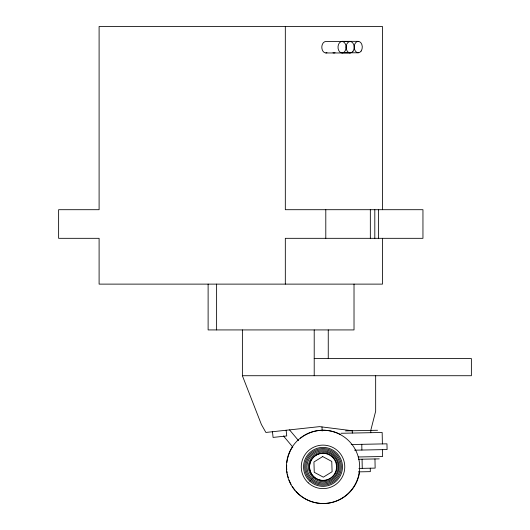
<?xml version="1.0" encoding="UTF-8"?>
<svg xmlns="http://www.w3.org/2000/svg" width="530" height="530" viewBox="0 0 530 530"><rect width="100%" height="100%" fill="white"/><g stroke="black" fill="none" stroke-linecap="round" stroke-linejoin="round"><path stroke-width="0.79" d="M345.487 430.897L377.539 430.267M340.956 433.275L382.163 432.473L382.388 443.921M351.218 444.524L386.966 443.829L387.079 449.553L354.583 450.189M358.22 456.986L382.633 456.509L382.501 449.639M358.366 459.272L379.242 458.867M358.889 468.427L375.141 468.109L374.962 458.953M358.313 471.872L370.331 471.64L370.265 468.202M341.989 41.34L358.181 41.34M350.085 41.506L325.798 41.506A5.724 4.048 -90 0 0 321.849 48.064A5.724 4.048 -90 0 0 326.964 52.742M342.108 52.788L358.3 52.788M325.917 52.96L350.204 52.96M314.21 358.545L471.375 358.545L471.375 375.724L242.382 375.724L242.382 329.925M289.539 429.883L298.575 440.662M283.457 435.958L292.818 447.128M242.382 375.724L261.403 424.517L265.881 432.447L319.55 426.63L352.264 430.764L352.311 433.05M286.127 430.247L286.743 435.945L273.082 437.422L272.466 431.731M321.995 426.935L322.154 431.022M370.808 432.692L370.761 430.4L375.664 411.214L375.664 375.724M361.785 444.319L361.891 450.043M362.069 459.199L362.248 468.361M382.475 209.701L382.475 26.5L99.103 26.5L99.103 209.701L58.625 209.701L58.625 238.321L99.103 238.321L99.103 284.12L382.475 284.12L382.475 238.321M378.427 209.701L378.427 238.321M374.809 209.701L374.809 238.321M370.331 209.701L370.331 238.321M354.02 284.12L354.02 329.925L208.118 329.925L208.118 284.12M328.255 329.925L328.255 358.545M325.798 209.701L325.798 238.321M314.21 329.925L314.21 375.724M285.319 26.5L285.319 209.701L422.953 209.701L422.953 238.321L285.319 238.321L285.319 284.12M216.618 284.12L216.618 329.925M340.942 41.559A5.724 4.048 -90 0 1 343.042 41.512M335.059 52.742A5.724 4.048 -90 0 1 332.966 52.781M359.585 471.846A36.643 36.643 0 0 1 298.403 493.788M297.834 493.244A36.643 36.643 0 0 1 296.164 491.522M295.111 490.31A36.643 36.643 0 0 1 292.295 486.427M291.083 484.367A36.643 36.643 0 0 1 289.069 480.001M288.293 477.742A36.643 36.643 0 0 1 287.479 474.661M287.174 473.085A36.643 36.643 0 0 1 286.935 471.495M286.77 469.898A36.643 36.643 0 0 1 286.677 468.315M286.651 467.52A36.643 36.643 0 0 1 286.69 465.128M286.882 462.723A36.643 36.643 0 0 1 287.551 458.788M287.737 458.019A36.643 36.643 0 0 1 290.506 450.52M290.864 449.818A36.643 36.643 0 0 1 292.474 447.062M300.49 438.204A36.643 36.643 0 0 1 303.081 436.322M303.743 435.892A36.643 36.643 0 0 1 340.353 434.467M346.097 47.316L345.977 48.634A5.724 4.048 -90 0 1 339.776 51.973A5.724 4.048 -90 0 1 339.677 42.592A5.724 4.048 -90 0 1 345.944 45.673L346.097 47.316M322.69 456.568L313.932 462.001L314.257 472.303L323.34 477.166L332.098 471.74L331.773 461.438L322.69 456.568M323.015 453.09L319.471 453.627A13.74 13.74 0 0 0 309.798 469.474A13.74 13.74 0 0 0 324.744 480.491A13.74 13.74 0 0 0 337.02 466.559C337.034 459.212 330.356 452.792 323.015 453.09M361.149 51.052A5.724 4.048 -90 0 0 359.234 41.512A5.724 4.048 -90 0 0 354.351 48.628A5.724 4.048 -90 0 0 361.149 51.052M353.053 51.224A5.724 4.048 -90 0 0 351.138 41.684A5.724 4.048 -90 0 0 346.256 48.793A5.724 4.048 -90 0 0 353.053 51.224M309.798 481.16A19.464 19.464 0 0 0 342.002 471.17A19.464 19.464 0 0 0 317.251 448.281A19.464 19.464 0 0 0 309.798 481.16M313.76 476.728A13.528 13.528 0 0 0 336.186 469.958A13.528 13.528 0 0 0 319.106 453.918A13.528 13.528 0 0 0 313.76 476.728M313.19 477.742A14.867 14.867 0 0 0 337.782 470.117A14.867 14.867 0 0 0 318.881 452.627A14.867 14.867 0 0 0 313.19 477.742M298.138 493.768A36.643 36.643 0 0 0 358.75 474.966A36.643 36.643 0 0 0 312.163 431.87A36.643 36.643 0 0 0 298.138 493.768M308.248 482.837A21.757 21.757 0 0 0 344.235 471.673A21.757 21.757 0 0 0 316.576 446.088A21.757 21.757 0 0 0 308.248 482.837M310.58 480.319A18.318 18.318 0 0 0 340.883 470.918A18.318 18.318 0 0 0 317.589 449.374A18.318 18.318 0 0 0 310.58 480.319M311.355 479.478A17.172 17.172 0 0 0 339.77 470.667A17.172 17.172 0 0 0 317.927 450.467A17.172 17.172 0 0 0 311.355 479.478M312.13 478.636A16.032 16.032 0 0 0 338.65 470.408A16.032 16.032 0 0 0 318.272 451.56A16.032 16.032 0 0 0 312.13 478.636"/></g></svg>
